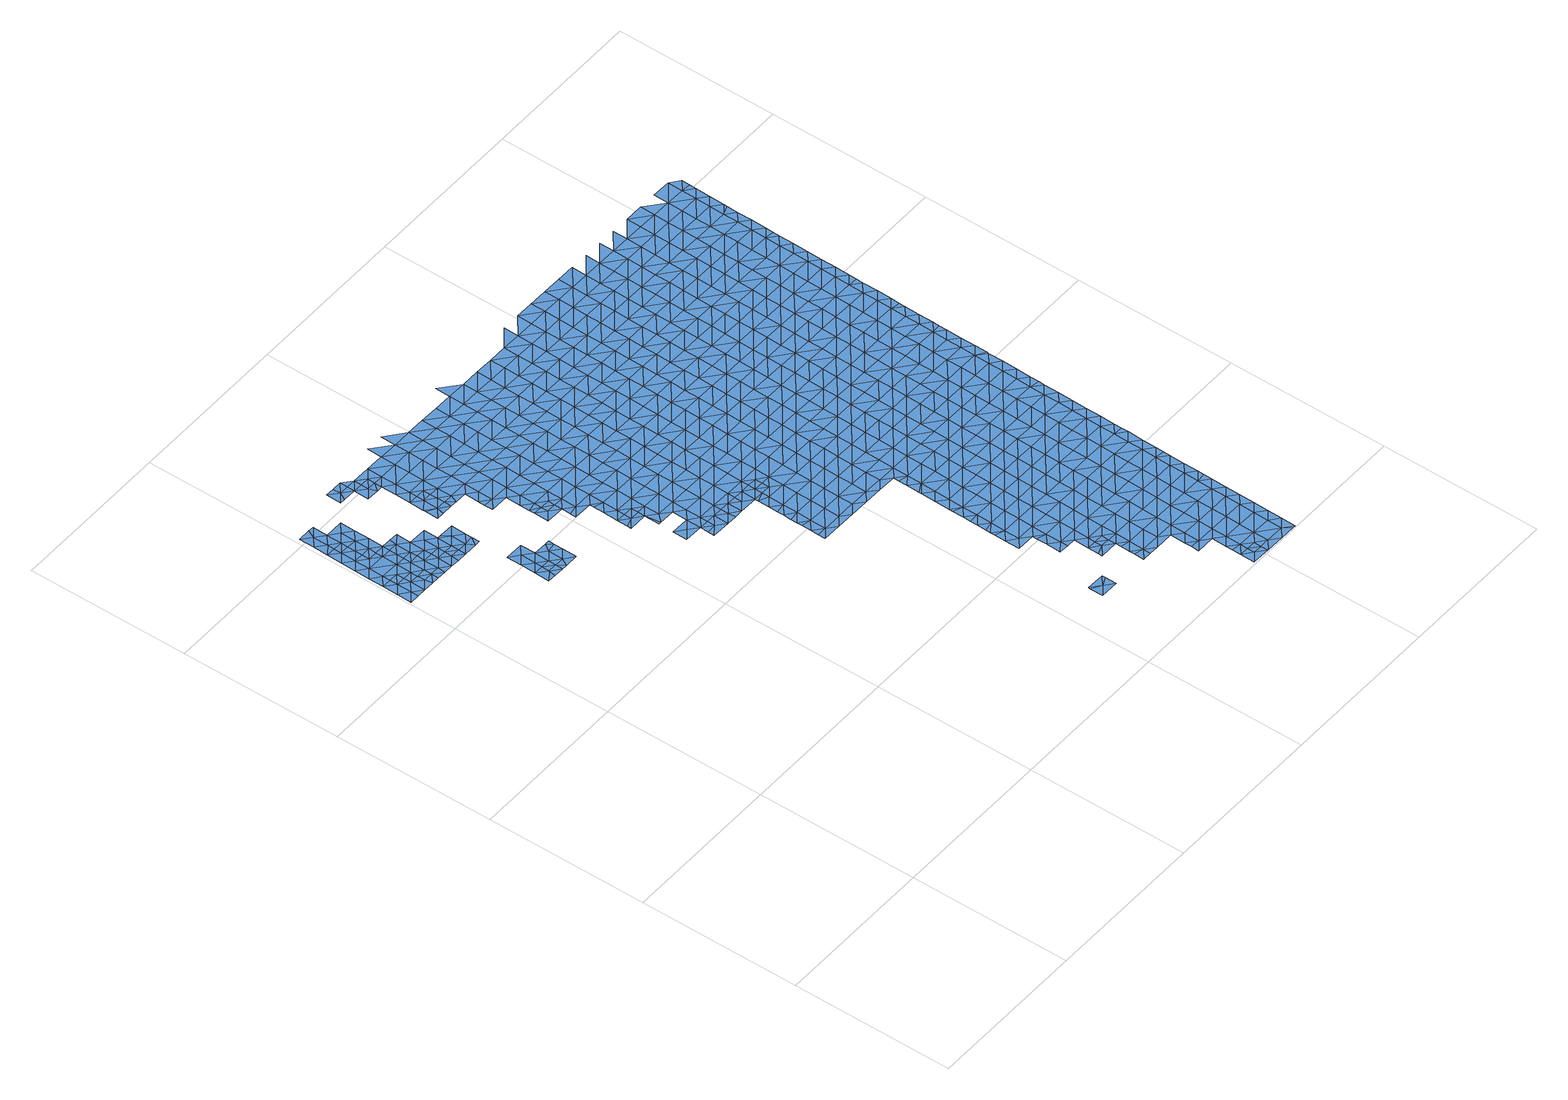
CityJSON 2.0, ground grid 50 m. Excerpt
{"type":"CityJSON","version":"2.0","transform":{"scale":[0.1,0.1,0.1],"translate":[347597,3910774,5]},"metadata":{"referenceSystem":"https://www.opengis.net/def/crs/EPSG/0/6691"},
"CityObjects":{
"waterbody1":{"type":"WaterBody","attributes":{"name":"7","class":"1140","function":"1","WaterBodyRiverFloodingRiskAttribute.description":"4","WaterBodyRiverFloodingRiskAttribute.rankOrg":"2","WaterBodyRiverFloodingRiskAttribute.adminType":"2","WaterBodyRiverFloodingRiskAttribute.scale":"L2"},"geometry":[{"type":"MultiSurface","lod":"1","boundaries":[[[0,1,2]],[[3,4,5]],[[3,0,2]],[[6,7,2]],[[8,9,6]],[[10,11,12]],[[13,14,4]],[[15,5,4]],[[3,2,4]],[[4,2,7]],[[4,7,13]],[[11,7,9]],[[7,6,9]],[[9,12,11]],[[9,8,12]],[[8,16,12]],[[4,14,15]],[[2,1,6]]]}]},
"waterbody2":{"type":"WaterBody","attributes":{"name":"7","class":"1140","function":"1","WaterBodyRiverFloodingRiskAttribute.description":"4","WaterBodyRiverFloodingRiskAttribute.rankOrg":"2","WaterBodyRiverFloodingRiskAttribute.adminType":"2","WaterBodyRiverFloodingRiskAttribute.scale":"L2"},"geometry":[{"type":"MultiSurface","lod":"1","boundaries":[[[17,18,19]],[[20,19,18]],[[21,22,23]],[[24,23,25]],[[26,25,27]],[[28,29,22]],[[22,29,23]],[[23,29,25]],[[30,25,29]],[[25,30,27]],[[27,30,18]],[[17,27,18]],[[31,27,17]],[[32,33,34]],[[35,36,32]],[[24,33,23]],[[36,37,32]],[[37,21,32]],[[32,23,33]],[[31,26,27]],[[21,23,32]],[[34,35,32]],[[38,20,18]],[[28,30,29]],[[30,38,18]]]}]},
"waterbody3":{"type":"WaterBody","attributes":{"name":"7","class":"1140","function":"1","WaterBodyRiverFloodingRiskAttribute.description":"4","WaterBodyRiverFloodingRiskAttribute.rankOrg":"3","WaterBodyRiverFloodingRiskAttribute.adminType":"2","WaterBodyRiverFloodingRiskAttribute.scale":"L2"},"geometry":[{"type":"MultiSurface","lod":"1","boundaries":[[[39,35,34]],[[40,41,42]],[[43,41,40]],[[44,45,46]],[[45,10,46]],[[47,10,45]],[[11,10,47]],[[48,49,31]],[[14,40,50]],[[49,48,39]],[[33,49,39]],[[51,52,53]],[[52,51,54]],[[55,56,54]],[[52,54,56]],[[56,57,52]],[[53,52,58]],[[12,59,60]],[[57,58,52]],[[33,24,49]],[[61,62,46]],[[49,25,26]],[[24,25,49]],[[63,37,42]],[[37,36,42]],[[57,61,46]],[[46,60,57]],[[60,58,57]],[[59,58,60]],[[16,59,12]],[[5,15,50]],[[13,47,14]],[[13,7,47]],[[47,40,14]],[[15,14,50]],[[64,39,48]],[[26,31,49]],[[34,33,39]],[[12,60,10]],[[7,11,47]],[[40,47,45]],[[10,60,46]],[[44,46,62]],[[45,43,40]],[[63,42,41]],[[36,35,42]],[[65,35,39]],[[65,42,35]],[[40,42,65]],[[5,50,66]],[[65,66,50]],[[66,65,64]],[[40,65,50]],[[65,39,64]]]}]},
"waterbody4":{"type":"WaterBody","attributes":{"name":"7","class":"1140","function":"1","WaterBodyRiverFloodingRiskAttribute.description":"4","WaterBodyRiverFloodingRiskAttribute.rankOrg":"2","WaterBodyRiverFloodingRiskAttribute.adminType":"2","WaterBodyRiverFloodingRiskAttribute.scale":"L2"},"geometry":[{"type":"MultiSurface","lod":"1","boundaries":[[[56,55,67]],[[43,45,68]],[[69,70,71]],[[72,69,71]],[[51,73,72]],[[68,45,44]],[[44,62,68]],[[61,67,62]],[[61,57,67]],[[74,75,76]],[[68,62,77]],[[77,62,74]],[[78,68,77]],[[78,41,68]],[[63,41,78]],[[79,80,78]],[[80,37,78]],[[63,78,37]],[[77,79,78]],[[43,68,41]],[[54,72,55]],[[55,72,71]],[[56,67,57]],[[75,55,71]],[[71,81,75]],[[62,67,74]],[[76,77,74]],[[71,70,81]],[[82,83,73]],[[73,83,72]],[[72,83,69]],[[54,51,72]],[[67,75,74]],[[67,55,75]]]}]},
"waterbody5":{"type":"WaterBody","attributes":{"name":"7","class":"1140","function":"1","WaterBodyRiverFloodingRiskAttribute.description":"4","WaterBodyRiverFloodingRiskAttribute.rankOrg":"3","WaterBodyRiverFloodingRiskAttribute.adminType":"2","WaterBodyRiverFloodingRiskAttribute.scale":"L2"},"geometry":[{"type":"MultiSurface","lod":"1","boundaries":[[[84,85,86]],[[84,87,85]],[[88,84,89]],[[88,87,84]],[[90,91,86]],[[91,84,86]],[[91,89,84]]]}]},
"waterbody6":{"type":"WaterBody","attributes":{"name":"7","class":"1140","function":"1","WaterBodyRiverFloodingRiskAttribute.description":"4","WaterBodyRiverFloodingRiskAttribute.rankOrg":"2","WaterBodyRiverFloodingRiskAttribute.adminType":"2","WaterBodyRiverFloodingRiskAttribute.scale":"L2"},"geometry":[{"type":"MultiSurface","lod":"1","boundaries":[[[90,86,92]],[[92,93,94]],[[89,91,95]],[[96,90,97]],[[92,94,97]],[[98,95,99]],[[100,97,94]],[[100,101,97]],[[96,102,99]],[[97,90,92]],[[95,98,89]],[[92,103,93]],[[103,86,85]],[[86,103,92]],[[104,101,100]],[[102,105,99]],[[105,98,99]],[[91,90,95]],[[96,95,90]],[[95,96,99]],[[96,97,101]]]}]},
"waterbody7":{"type":"WaterBody","attributes":{"name":"7","class":"1140","function":"1","WaterBodyRiverFloodingRiskAttribute.description":"4","WaterBodyRiverFloodingRiskAttribute.rankOrg":"1","WaterBodyRiverFloodingRiskAttribute.adminType":"2","WaterBodyRiverFloodingRiskAttribute.scale":"L2"},"geometry":[{"type":"MultiSurface","lod":"1","boundaries":[[[106,107,108]],[[109,110,108]],[[106,108,110]],[[111,109,108]],[[107,112,108]],[[112,113,108]],[[108,113,111]]]}]},
"waterbody8":{"type":"WaterBody","attributes":{"name":"7","class":"1140","function":"1","WaterBodyRiverFloodingRiskAttribute.description":"4","WaterBodyRiverFloodingRiskAttribute.rankOrg":"2","WaterBodyRiverFloodingRiskAttribute.adminType":"2","WaterBodyRiverFloodingRiskAttribute.scale":"L2"},"geometry":[{"type":"MultiSurface","lod":"1","boundaries":[[[114,107,106]],[[106,110,114]],[[110,115,114]],[[116,117,118]],[[117,116,119]],[[115,120,114]],[[118,121,122]],[[123,124,125]],[[121,118,117]],[[119,126,117]],[[121,127,122]],[[127,120,128]],[[129,114,120]],[[128,122,127]],[[130,124,131]],[[124,123,131]],[[126,132,117]],[[117,132,121]],[[133,134,126]],[[135,131,123]],[[133,130,134]],[[129,120,127]],[[130,131,134]],[[136,137,138]],[[134,132,126]],[[139,127,121]],[[132,140,121]],[[141,137,136]],[[135,142,131]],[[136,143,141]],[[141,143,135]],[[127,139,129]],[[136,138,144]],[[134,131,142]],[[145,146,147]],[[143,142,135]],[[134,148,132]],[[145,149,150]],[[121,140,139]],[[149,145,147]],[[149,151,150]],[[148,134,142]],[[150,151,144]],[[152,129,139]],[[136,153,143]],[[132,154,140]],[[155,156,157]],[[147,158,149]],[[136,144,159]],[[155,160,156]],[[143,153,142]],[[132,148,161]],[[162,155,157]],[[144,151,159]],[[163,151,149]],[[153,136,159]],[[155,164,160]],[[164,158,165]],[[132,161,154]],[[163,149,158]],[[165,160,164]],[[139,140,166]],[[167,159,151]],[[148,142,168]],[[169,170,171]],[[152,139,166]],[[168,142,153]],[[148,172,161]],[[140,154,166]],[[163,167,151]],[[163,158,164]],[[169,173,170]],[[162,174,155]],[[175,164,155]],[[176,152,177]],[[178,162,179]],[[180,181,182]],[[179,171,178]],[[148,168,172]],[[172,183,161]],[[161,184,154]],[[171,170,178]],[[152,166,177]],[[173,185,170]],[[186,163,164]],[[174,162,178]],[[159,167,187]],[[153,159,188]],[[180,182,189]],[[190,189,182]],[[175,186,164]],[[185,191,170]],[[186,167,163]],[[168,153,188]],[[155,174,175]],[[166,154,184]],[[192,177,166]],[[159,187,188]],[[193,180,189]],[[194,180,193]],[[161,183,184]],[[185,194,193]],[[191,195,170]],[[193,191,185]],[[172,168,196]],[[196,168,188]],[[178,170,195]],[[172,197,183]],[[198,199,200]],[[186,201,167]],[[199,202,200]],[[166,184,192]],[[174,178,195]],[[187,167,201]],[[203,189,190]],[[204,177,205]],[[197,172,196]],[[206,184,183]],[[190,198,207]],[[205,177,192]],[[198,200,207]],[[202,208,200]],[[175,174,209]],[[209,174,195]],[[193,189,210]],[[203,190,207]],[[211,183,197]],[[209,212,175]],[[175,213,186]],[[184,206,192]],[[187,201,214]],[[188,187,215]],[[191,193,210]],[[213,201,186]],[[189,203,210]],[[196,188,215]],[[187,214,215]],[[210,216,191]],[[191,217,195]],[[196,218,197]],[[183,211,206]],[[192,219,205]],[[206,219,192]],[[200,208,220]],[[216,217,191]],[[221,214,201]],[[175,212,213]],[[207,200,222]],[[195,223,209]],[[213,221,201]],[[196,215,218]],[[218,224,197]],[[208,225,220]],[[197,226,211]],[[203,207,222]],[[219,227,205]],[[200,220,222]],[[228,210,203]],[[224,226,197]],[[229,215,214]],[[221,230,214]],[[231,232,233]],[[225,234,220]],[[211,235,206]],[[223,195,217]],[[212,209,223]],[[233,232,236]],[[237,203,222]],[[230,229,214]],[[238,216,210]],[[235,219,206]],[[215,229,218]],[[223,239,212]],[[212,240,213]],[[232,241,236]],[[228,203,237]],[[242,222,220]],[[231,243,232]],[[216,238,217]],[[244,224,218]],[[245,236,241]],[[246,220,234]],[[235,211,226]],[[247,245,241]],[[213,248,221]],[[219,249,227]],[[235,249,219]],[[250,251,252]],[[210,228,238]],[[251,247,241]],[[250,247,251]],[[212,239,240]],[[217,253,223]],[[254,255,252]],[[246,234,256]],[[218,229,244]],[[242,220,246]],[[249,257,227]],[[230,221,248]],[[255,254,258]],[[254,252,251]],[[213,240,248]],[[237,222,259]],[[260,229,230]],[[217,238,261]],[[226,262,235]],[[263,264,232]],[[232,243,263]],[[224,244,265]],[[256,266,246]],[[226,224,262]],[[259,222,242]],[[228,237,259]],[[253,217,261]],[[239,223,253]],[[241,232,264]],[[241,267,251]],[[268,260,230]],[[269,238,228]],[[239,270,240]],[[271,258,254]],[[272,249,235]],[[259,273,228]],[[274,258,271]],[[274,275,276]],[[229,260,244]],[[224,265,262]],[[253,270,239]],[[264,267,241]],[[230,248,268]],[[277,242,246]],[[262,272,235]],[[273,269,228]],[[266,277,246]],[[243,278,263]],[[275,274,271]],[[251,279,254]],[[238,269,261]],[[244,280,265]],[[281,257,249]],[[267,279,251]],[[272,282,249]],[[283,271,254]],[[284,285,240]],[[286,277,266]],[[277,287,242]],[[242,288,259]],[[248,285,268]],[[240,270,284]],[[248,240,285]],[[279,283,254]],[[244,260,280]],[[280,289,265]],[[265,290,262]],[[291,264,263]],[[275,271,292]],[[293,263,278]],[[294,273,259]],[[289,290,265]],[[261,269,295]],[[253,261,296]],[[249,282,281]],[[268,297,260]],[[286,298,277]],[[288,242,287]],[[299,267,264]],[[296,261,295]],[[292,271,283]],[[297,280,260]],[[272,262,290]],[[270,300,284]],[[301,268,285]],[[302,293,278]],[[270,253,300]],[[263,293,291]],[[294,259,288]],[[294,303,273]],[[304,279,267]],[[300,253,296]],[[297,268,301]],[[305,295,269]],[[306,307,298]],[[277,308,287]],[[282,272,309]],[[307,292,283]],[[306,292,307]],[[269,273,303]],[[280,310,289]],[[309,272,290]],[[264,291,299]],[[277,298,311]],[[287,308,288]],[[312,301,285]],[[284,300,313]],[[314,291,293]],[[285,284,312]],[[315,316,317]],[[298,307,311]],[[283,279,304]],[[302,314,293]],[[280,297,310]],[[318,307,283]],[[308,277,311]],[[282,309,319]],[[281,282,320]],[[267,299,304]],[[296,295,305]],[[312,284,313]],[[269,303,305]],[[321,300,296]],[[320,282,319]],[[288,322,294]],[[323,281,320]],[[324,297,301]],[[317,325,326]],[[290,327,309]],[[315,328,316]],[[289,310,329]],[[290,289,327]],[[326,325,330]],[[318,283,304]],[[331,321,296]],[[317,316,325]],[[332,324,301]],[[288,308,333]],[[332,301,312]],[[296,305,331]],[[289,329,327]],[[334,335,336]],[[325,337,330]],[[309,338,319]],[[297,339,310]],[[340,337,341]],[[342,291,314]],[[322,288,333]],[[340,330,337]],[[303,294,322]],[[343,336,335]],[[313,300,321]],[[299,291,344]],[[299,345,304]],[[346,305,303]],[[307,318,347]],[[311,307,348]],[[349,312,313]],[[328,350,316]],[[343,351,352]],[[322,353,303]],[[314,302,354]],[[335,351,343]],[[341,355,356]],[[338,309,327]],[[337,355,341]],[[344,345,299]],[[348,307,347]],[[352,351,328]],[[316,357,325]],[[356,355,358]],[[291,342,344]],[[319,359,320]],[[334,360,335]],[[304,361,318]],[[329,310,339]],[[305,346,331]],[[362,313,321]],[[308,311,363]],[[312,349,332]],[[297,324,339]],[[364,319,338]],[[358,365,366]],[[345,361,304]],[[363,311,348]],[[325,367,337]],[[350,328,351]],[[346,303,353]],[[366,365,368]],[[369,347,318]],[[365,358,355]],[[370,314,354]],[[314,371,342]],[[372,322,333]],[[373,324,332]],[[360,374,335]],[[313,362,349]],[[333,308,375]],[[376,351,335]],[[316,350,357]],[[331,377,321]],[[319,364,359]],[[329,339,378]],[[327,329,379]],[[375,308,363]],[[337,380,355]],[[381,344,342]],[[360,382,383]],[[382,384,383]],[[385,368,386]],[[374,376,335]],[[376,350,351]],[[387,388,389]],[[379,329,378]],[[347,390,348]],[[368,365,386]],[[338,327,379]],[[367,380,337]],[[380,365,355]],[[373,332,349]],[[331,346,391]],[[325,357,367]],[[389,388,392]],[[371,381,342]],[[373,393,324]],[[386,394,385]],[[324,395,339]],[[374,360,383]],[[314,370,371]],[[385,394,396]],[[397,345,344]],[[318,361,369]],[[387,398,388]],[[377,331,391]],[[362,321,377]],[[354,399,370]],[[384,400,383]],[[333,375,372]],[[388,401,392]],[[402,349,362]],[[403,404,396]],[[353,322,405]],[[339,395,378]],[[406,338,379]],[[403,407,404]],[[408,392,401]],[[394,403,396]],[[376,409,350]],[[350,410,357]],[[363,348,390]],[[364,338,411]],[[380,412,365]],[[405,322,372]],[[365,413,386]],[[414,408,401]],[[347,369,390]],[[415,402,362]],[[416,375,363]],[[417,391,346]],[[415,362,377]],[[411,338,406]],[[388,398,418]],[[411,419,364]],[[420,373,349]],[[412,413,365]],[[324,393,395]],[[346,353,421]],[[422,379,378]],[[423,424,400]],[[397,344,381]],[[423,414,424]],[[403,425,407]],[[370,426,371]],[[416,372,375]],[[359,364,419]],[[421,353,405]],[[386,427,394]],[[414,401,424]],[[428,363,390]],[[426,370,399]],[[429,425,399]],[[402,420,349]],[[429,407,425]],[[361,345,430]],[[361,431,369]],[[410,350,409]],[[383,400,432]],[[433,422,378]],[[413,427,386]],[[434,376,374]],[[433,378,395]],[[435,388,418]],[[391,436,377]],[[388,437,401]],[[438,381,371]],[[374,383,439]],[[430,345,397]],[[394,427,403]],[[367,357,440]],[[416,363,428]],[[400,424,432]],[[393,373,420]],[[426,399,425]],[[346,421,417]],[[440,357,410]],[[406,379,422]],[[440,441,367]],[[383,432,439]],[[372,442,405]],[[393,443,395]],[[422,444,406]],[[438,371,426]],[[380,367,441]],[[406,445,411]],[[446,442,372]],[[447,397,381]],[[361,430,431]],[[427,448,403]],[[403,449,425]],[[437,388,435]],[[450,402,415]],[[446,372,416]],[[451,443,393]],[[391,417,436]],[[390,369,452]],[[390,453,428]],[[445,419,411]],[[374,439,434]],[[395,443,433]],[[418,454,435]],[[415,377,450]],[[424,401,455]],[[424,456,432]],[[393,420,451]],[[409,376,457]],[[452,369,431]],[[458,426,425]],[[459,381,438]],[[412,380,460]],[[421,405,442]],[[461,462,463]],[[455,401,437]],[[397,464,430]],[[410,409,457]],[[377,436,450]],[[413,412,460]],[[442,465,421]],[[462,461,466]],[[376,434,457]],[[421,467,417]],[[449,458,425]],[[406,444,445]],[[380,441,460]],[[402,468,420]],[[447,381,459]],[[447,464,397]],[[403,448,449]],[[457,469,410]],[[470,461,463]],[[471,438,426]],[[430,464,431]],[[390,452,453]],[[472,454,466]],[[473,446,416]],[[439,432,456]],[[474,475,433]],[[475,444,422]],[[416,428,476]],[[424,455,456]],[[477,478,413]],[[479,434,439]],[[402,450,480]],[[481,419,445]],[[433,443,474]],[[422,433,475]],[[440,410,482]],[[476,428,453]],[[466,461,472]],[[476,473,416]],[[483,484,485]],[[413,460,477]],[[427,413,478]],[[427,486,448]],[[436,417,467]],[[431,487,452]],[[468,402,480]],[[435,454,488]],[[451,420,468]],[[421,465,467]],[[464,487,431]],[[472,488,454]],[[482,410,469]],[[484,483,489]],[[490,439,456]],[[478,486,427]],[[491,457,434]],[[437,435,492]],[[471,426,458]],[[459,438,471]],[[493,460,441]],[[441,440,494]],[[444,495,445]],[[485,496,483]],[[497,447,459]],[[448,498,449]],[[492,435,488]],[[499,453,452]],[[455,437,492]],[[470,500,461]],[[483,501,489]],[[479,439,490]],[[479,491,434]],[[491,469,457]],[[489,501,470]],[[494,440,482]],[[450,502,480]],[[442,446,503]],[[442,504,465]],[[461,505,472]],[[443,506,474]],[[436,467,507]],[[508,444,475]],[[450,436,502]],[[455,509,456]],[[445,495,481]],[[510,477,460]],[[451,468,511]],[[443,451,506]],[[449,498,458]],[[496,512,483]],[[513,459,471]],[[514,464,447]],[[500,505,461]],[[505,488,472]],[[515,452,487]],[[502,436,507]],[[446,473,503]],[[493,441,494]],[[516,468,480]],[[510,478,477]],[[451,511,506]],[[465,517,467]],[[500,470,501]],[[455,492,518]],[[444,508,495]],[[497,514,447]],[[448,486,498]],[[491,519,469]],[[520,471,458]],[[459,513,497]],[[504,442,503]],[[512,521,483]],[[517,507,467]],[[452,515,499]],[[522,473,476]],[[490,456,509]],[[516,511,468]],[[464,523,487]],[[524,480,502]],[[476,453,525]],[[455,518,509]],[[510,460,493]],[[526,479,490]],[[527,528,529]],[[505,530,488]],[[488,531,492]],[[512,527,529]],[[514,523,464]],[[474,506,532]],[[475,474,533]],[[482,469,534]],[[525,453,499]],[[482,535,494]],[[536,513,471]],[[501,483,521]],[[481,495,537]],[[522,503,473]],[[510,538,478]],[[478,539,486]],[[487,523,515]],[[458,498,540]],[[529,521,512]],[[516,480,524]],[[465,504,517]],[[534,469,519]],[[508,475,533]],[[541,502,507]],[[534,535,482]],[[528,542,529]],[[543,490,509]],[[544,481,537]],[[501,545,500]],[[538,539,478]],[[474,532,533]],[[546,495,508]],[[520,536,471]],[[479,547,491]],[[458,540,520]],[[486,548,498]],[[531,488,530]],[[515,549,499]],[[476,525,522]],[[550,501,521]],[[513,551,497]],[[526,490,543]],[[526,547,479]],[[552,507,517]],[[553,546,508]],[[535,554,494]],[[555,519,491]],[[553,508,533]],[[518,492,556]],[[518,557,509]],[[495,546,537]],[[536,551,513]],[[511,516,558]],[[506,511,559]],[[493,494,554]],[[493,560,510]],[[545,561,500]],[[541,507,552]],[[556,492,531]],[[524,502,541]],[[529,562,521]],[[501,550,545]],[[497,563,514]],[[532,506,559]],[[564,517,504]],[[547,555,491]],[[515,523,549]],[[549,565,499]],[[562,529,542]],[[499,566,525]],[[554,560,493]],[[503,522,567]],[[511,558,559]],[[504,503,568]],[[505,500,561]],[[505,569,530]],[[540,498,548]],[[570,534,519]],[[541,571,524]],[[524,572,516]],[[551,563,497]],[[573,538,510]],[[486,539,548]],[[568,503,567]],[[568,564,504]],[[557,518,556]],[[574,522,525]],[[543,509,557]],[[514,575,523]],[[576,577,532]],[[530,569,531]],[[516,572,558]],[[578,526,543]],[[573,539,538]],[[520,540,579]],[[563,575,514]],[[532,559,576]],[[533,532,577]],[[566,499,565]],[[534,580,535]],[[581,536,520]],[[537,546,582]],[[574,567,522]],[[552,517,564]],[[540,548,579]],[[583,521,562]],[[572,524,571]],[[505,561,569]],[[553,533,577]],[[562,542,584]],[[585,543,557]],[[550,521,586]],[[587,537,582]],[[573,510,560]],[[588,547,526]],[[564,589,552]],[[519,555,570]],[[552,590,541]],[[531,591,556]],[[592,546,553]],[[558,593,559]],[[574,525,566]],[[535,594,554]],[[586,521,583]],[[595,551,536]],[[586,596,550]],[[539,597,548]],[[589,590,552]],[[590,571,541]],[[520,579,598]],[[578,543,585]],[[578,588,526]],[[549,523,599]],[[580,534,570]],[[600,562,584]],[[601,557,556]],[[602,558,572]],[[545,550,596]],[[603,583,562]],[[559,593,576]],[[547,588,555]],[[531,569,604]],[[605,553,577]],[[581,595,536]],[[595,563,551]],[[599,523,575]],[[606,566,565]],[[520,598,581]],[[546,607,582]],[[554,608,560]],[[596,609,545]],[[610,564,568]],[[539,573,611]],[[591,531,604]],[[591,601,556]],[[562,600,603]],[[612,570,555]],[[565,549,606]],[[594,535,580]],[[594,608,554]],[[567,574,613]],[[558,602,593]],[[568,567,610]],[[561,545,609]],[[561,614,569]],[[615,586,583]],[[616,577,576]],[[553,605,592]],[[603,615,583]],[[557,617,585]],[[539,611,597]],[[606,549,599]],[[610,567,613]],[[560,618,573]],[[579,548,619]],[[620,621,571]],[[601,617,557]],[[617,578,585]],[[595,622,563]],[[606,623,566]],[[607,546,592]],[[587,582,607]],[[608,618,560]],[[624,576,593]],[[619,548,597]],[[625,596,586]],[[598,579,619]],[[571,590,620]],[[572,571,621]],[[575,563,622]],[[555,588,612]],[[626,581,598]],[[573,627,611]],[[614,561,609]],[[604,569,614]],[[625,586,615]],[[602,572,621]],[[628,564,610]],[[575,629,599]],[[589,630,590]],[[631,632,570]],[[574,566,633]],[[574,634,613]],[[635,593,602]],[[576,624,616]],[[589,564,630]],[[614,636,604]],[[637,609,596]],[[638,587,607]],[[611,627,597]],[[570,612,631]],[[605,577,639]],[[640,598,619]],[[580,570,632]],[[580,641,594]],[[642,595,581]],[[566,623,633]],[[575,622,643]],[[564,628,630]],[[599,644,606]],[[596,625,637]],[[590,645,620]],[[632,641,580]],[[646,602,621]],[[593,635,624]],[[577,616,639]],[[591,604,647]],[[626,598,640]],[[591,648,601]],[[649,607,592]],[[626,642,581]],[[594,641,608]],[[578,617,650]],[[573,618,627]],[[588,578,651]],[[588,652,612]],[[653,619,597]],[[592,605,654]],[[609,655,614]],[[634,574,633]],[[575,643,629]],[[647,604,636]],[[655,609,637]],[[595,656,622]],[[657,628,610]],[[654,605,639]],[[654,649,592]],[[658,621,620]],[[659,617,601]],[[602,646,635]],[[610,613,660]],[[578,650,651]],[[661,653,597]],[[590,630,645]],[[655,662,614]],[[644,599,629]],[[641,663,608]],[[614,662,636]],[[660,657,610]],[[597,627,661]],[[619,664,640]],[[665,633,623]],[[613,634,660]],[[622,666,643]],[[667,668,624]],[[669,630,628]],[[670,632,631]],[[623,606,671]],[[591,647,648]],[[638,607,649]],[[618,608,663]],[[672,650,617]],[[588,651,652]],[[620,645,673]],[[656,595,642]],[[674,647,636]],[[656,666,622]],[[624,635,667]],[[616,624,668]],[[631,612,670]],[[616,675,639]],[[671,606,644]],[[663,676,618]],[[677,674,636]],[[618,678,627]],[[643,666,629]],[[677,636,662]],[[640,679,626]],[[659,601,648]],[[646,621,658]],[[659,672,617]],[[670,612,652]],[[668,675,616]],[[620,673,658]],[[680,635,646]],[[664,679,640]],[[681,641,632]],[[679,642,626]],[[682,638,649]],[[683,648,647]],[[619,653,664]],[[665,684,633]],[[684,660,634]],[[669,628,657]],[[645,630,669]],[[623,671,665]],[[685,680,646]],[[651,650,672]],[[683,647,674]],[[686,652,651]],[[629,687,644]],[[654,639,675]],[[685,646,658]],[[634,633,684]],[[661,627,678]],[[669,688,645]],[[689,632,670]],[[645,690,673]],[[691,663,641]],[[618,676,678]],[[692,659,648]],[[683,692,648]],[[654,693,649]],[[688,690,645]],[[642,694,656]],[[667,635,680]],[[629,666,695]],[[681,632,689]],[[681,691,641]],[[693,682,649]],[[673,696,658]],[[697,676,663]],[[651,672,686]],[[692,698,659]],[[699,672,659]],[[687,700,644]],[[701,664,653]],[[654,675,702]],[[703,704,660]],[[661,678,705]],[[629,695,687]],[[653,661,706]],[[690,696,673]],[[671,700,665]],[[696,685,658]],[[642,679,707]],[[656,708,666]],[[709,669,657]],[[671,644,700]],[[693,654,702]],[[660,684,703]],[[657,660,704]],[[706,661,705]],[[710,675,668]],[[706,701,653]],[[659,698,699]],[[694,708,656]],[[667,680,711]],[[652,686,712]],[[668,667,713]],[[670,652,714]],[[670,715,689]],[[716,686,672]],[[642,707,694]],[[699,716,672]],[[676,717,678]],[[664,718,679]],[[713,667,711]],[[714,652,712]],[[700,719,665]],[[720,680,685]],[[675,710,702]],[[689,715,681]],[[718,707,679]],[[721,682,693]],[[696,722,685]],[[663,691,697]],[[695,666,708]],[[684,665,719]],[[678,723,705]],[[722,720,685]],[[720,711,680]],[[657,704,709]],[[710,668,713]],[[724,686,716]],[[719,725,684]],[[684,726,703]],[[712,686,724]],[[688,669,727]],[[670,714,715]],[[718,664,701]],[[728,693,702]],[[729,694,707]],[[676,697,717]],[[730,714,712]],[[705,731,706]],[[727,732,688]],[[733,700,687]],[[734,730,712]],[[735,704,703]],[[695,708,736]],[[669,709,727]],[[687,695,737]],[[712,724,734]],[[691,681,738]],[[739,713,711]],[[690,688,732]],[[738,681,715]],[[740,721,693]],[[741,697,691]],[[678,717,723]],[[737,695,736]],[[706,731,701]],[[702,710,742]],[[743,715,714]],[[726,735,703]],[[694,744,708]],[[730,743,714]],[[745,719,700]],[[707,718,729]],[[684,725,726]],[[729,744,694]],[[746,739,711]],[[704,735,709]],[[728,702,742]],[[746,711,720]],[[747,710,713]],[[696,690,748]],[[749,691,738]],[[705,723,731]],[[733,687,737]],[[733,745,700]],[[750,718,701]],[[745,725,719]],[[751,738,715]],[[752,736,708]],[[743,751,715]],[[722,696,748]],[[690,732,748]],[[740,693,728]],[[741,691,749]],[[717,697,741]],[[710,747,742]],[[753,750,701]],[[722,754,720]],[[753,701,731]],[[755,729,718]],[[741,756,717]],[[757,749,738]],[[758,759,709]],[[736,752,737]],[[751,757,738]],[[708,744,760]],[[745,761,725]],[[725,762,726]],[[723,717,756]],[[709,735,758]],[[713,739,747]],[[727,709,759]],[[727,763,732]],[[722,748,764]],[[720,765,746]],[[708,760,752]],[[759,763,727]],[[765,739,746]],[[749,766,741]],[[737,767,733]],[[768,769,742]],[[732,763,748]],[[722,764,754]],[[768,742,747]],[[755,718,750]],[[749,757,766]],[[770,767,737]],[[728,742,769]],[[723,756,771]],[[731,723,772]],[[731,773,753]],[[774,745,733]],[[725,761,762]],[[744,729,775]],[[766,776,741]],[[744,777,760]],[[737,752,770]],[[741,776,756]],[[748,778,764]],[[720,754,765]],[[735,726,779]],[[772,723,771]],[[763,778,748]],[[775,729,755]],[[775,777,744]],[[765,780,739]],[[739,781,747]],[[767,774,733]],[[782,750,753]],[[779,726,762]],[[760,777,752]],[[783,784,756]],[[756,784,771]],[[785,728,769]],[[745,786,761]],[[783,756,776]],[[758,735,787]],[[773,731,772]],[[782,755,750]],[[778,788,764]],[[764,789,754]],[[747,790,768]],[[774,786,745]],[[787,735,779]],[[777,791,752]],[[784,792,771]],[[752,793,770]],[[794,763,759]],[[771,792,772]],[[761,795,762]],[[739,780,781]],[[759,758,796]],[[782,753,773]],[[791,793,752]],[[786,795,761]],[[796,758,787]],[[796,794,759]],[[794,778,763]],[[792,797,772]],[[770,798,767]],[[769,768,790]],[[764,788,789]],[[772,797,773]],[[765,799,780]],[[747,781,790]],[[775,755,800]],[[765,754,799]],[[793,798,770]],[[800,755,782]],[[779,762,795]],[[801,777,775]],[[767,798,774]],[[802,782,773]],[[797,802,773]],[[754,789,799]],[[794,803,778]],[[778,804,788]],[[769,790,805]],[[806,786,774]],[[775,800,807]],[[808,779,795]],[[809,800,782]],[[781,780,810]],[[811,769,805]],[[812,809,782]],[[787,779,813]],[[812,782,802]],[[787,814,796]],[[801,775,807]],[[791,777,801]],[[780,799,810]],[[813,779,808]],[[813,814,787]],[[815,807,800]],[[774,798,816]],[[778,803,804]],[[786,817,795]],[[796,818,794]],[[790,819,805]],[[789,788,820]],[[793,791,821]],[[781,810,822]],[[790,781,819]],[[800,809,815]],[[814,818,796]],[[774,816,806]],[[820,788,804]],[[791,801,821]],[[815,823,807]],[[799,824,810]],[[781,822,819]],[[799,789,824]],[[825,826,793]],[[808,795,817]],[[801,807,823]],[[803,794,818]],[[786,806,817]],[[824,789,820]],[[793,821,825]],[[798,793,826]],[[798,827,816]],[[828,822,810]],[[818,829,803]],[[801,830,821]],[[803,831,804]],[[832,801,823]],[[826,827,798]],[[805,819,833]],[[813,808,834]],[[835,806,816]],[[834,808,817]],[[801,832,830]],[[836,805,833]],[[837,825,821]],[[838,810,824]],[[830,837,821]],[[813,839,814]],[[840,819,822]],[[841,813,834]],[[828,810,838]],[[828,840,822]],[[803,829,831]],[[842,826,825]],[[843,824,820]],[[814,844,818]],[[820,804,845]],[[817,806,835]],[[842,825,837]],[[839,813,841]],[[839,844,814]],[[844,829,818]],[[816,827,835]],[[845,804,831]],[[845,843,820]],[[833,819,840]],[[835,846,817]],[[847,848,826]],[[847,826,842]],[[827,826,848]],[[849,831,829]],[[838,824,843]],[[850,841,834]],[[834,817,851]],[[852,828,838]],[[827,853,835]],[[833,840,854]],[[851,817,846]],[[827,848,853]],[[855,852,838]],[[856,833,854]],[[855,838,843]],[[841,857,839]],[[829,844,849]],[[853,858,835]],[[835,858,846]],[[828,859,840]],[[850,834,851]],[[850,857,841]],[[857,844,839]],[[860,861,831]],[[852,859,828]],[[831,849,860]],[[845,831,861]],[[845,862,843]],[[863,864,846]],[[863,846,858]],[[851,846,864]],[[862,855,843]],[[859,865,840]],[[866,849,844]],[[857,867,844]],[[868,850,851]],[[864,868,851]],[[854,840,865]],[[856,854,865]],[[869,860,849]],[[845,861,862]],[[855,870,852]],[[862,870,855]],[[850,871,857]],[[866,844,867]],[[871,850,868]],[[872,861,860]],[[873,856,865]],[[874,867,857]],[[871,874,857]],[[852,875,859]],[[869,849,866]],[[869,872,860]],[[852,870,876]],[[874,877,867]],[[859,878,865]],[[867,877,866]],[[862,861,872]],[[862,879,870]],[[852,876,875]],[[872,879,862]],[[877,880,866]],[[878,859,875]],[[873,865,878]],[[869,866,880]],[[881,872,869]],[[882,869,880]],[[869,882,881]],[[870,879,883]],[[876,870,884]],[[885,872,881]],[[886,878,875]],[[879,872,885]],[[870,883,884]],[[875,876,886]],[[886,876,884]],[[883,879,887]],[[879,885,887]],[[888,889,878]],[[887,890,883]],[[883,891,884]],[[890,891,883]],[[892,878,886]],[[891,893,884]],[[886,884,893]],[[878,892,888]],[[892,886,894]],[[886,893,894]],[[892,895,888]],[[896,892,894]],[[892,896,895]]]}]},
"waterbody9":{"type":"WaterBody","attributes":{"name":"7","class":"1140","function":"1","WaterBodyRiverFloodingRiskAttribute.description":"4","WaterBodyRiverFloodingRiskAttribute.rankOrg":"1","WaterBodyRiverFloodingRiskAttribute.adminType":"2","WaterBodyRiverFloodingRiskAttribute.scale":"L2"},"geometry":[{"type":"MultiSurface","lod":"1","boundaries":[[[110,897,898]],[[897,899,898]],[[115,110,898]],[[120,115,898]],[[899,122,128]],[[898,899,128]],[[128,120,898]]]}]},
"waterbody10":{"type":"WaterBody","attributes":{"name":"7","class":"1140","function":"1","WaterBodyRiverFloodingRiskAttribute.description":"4","WaterBodyRiverFloodingRiskAttribute.rankOrg":"1","WaterBodyRiverFloodingRiskAttribute.adminType":"2","WaterBodyRiverFloodingRiskAttribute.scale":"L2"},"geometry":[{"type":"MultiSurface","lod":"1","boundaries":[[[900,901,116]],[[124,902,125]],[[119,116,901]],[[900,902,901]],[[903,902,900]],[[904,902,903]],[[901,126,119]],[[904,905,902]],[[130,901,902]],[[905,125,902]],[[133,901,130]],[[901,133,126]],[[902,124,130]]]}]},
"waterbody11":{"type":"WaterBody","attributes":{"name":"7","class":"1140","function":"1","WaterBodyRiverFloodingRiskAttribute.description":"4","WaterBodyRiverFloodingRiskAttribute.rankOrg":"1","WaterBodyRiverFloodingRiskAttribute.adminType":"2","WaterBodyRiverFloodingRiskAttribute.scale":"L2"},"geometry":[{"type":"MultiSurface","lod":"1","boundaries":[[[160,165,906]],[[160,906,907]],[[147,906,165]],[[147,146,906]],[[158,147,165]],[[906,146,907]]]}]},
"waterbody12":{"type":"WaterBody","attributes":{"name":"7","class":"1140","function":"1","WaterBodyRiverFloodingRiskAttribute.description":"4","WaterBodyRiverFloodingRiskAttribute.rankOrg":"1","WaterBodyRiverFloodingRiskAttribute.adminType":"2","WaterBodyRiverFloodingRiskAttribute.scale":"L2"},"geometry":[{"type":"MultiSurface","lod":"1","boundaries":[[[185,173,908]],[[173,169,908]],[[180,908,909]],[[169,910,908]],[[194,185,908]],[[180,194,908]],[[908,910,909]]]}]},
"waterbody13":{"type":"WaterBody","attributes":{"name":"7","class":"1140","function":"1","WaterBodyRiverFloodingRiskAttribute.description":"4","WaterBodyRiverFloodingRiskAttribute.rankOrg":"1","WaterBodyRiverFloodingRiskAttribute.adminType":"2","WaterBodyRiverFloodingRiskAttribute.scale":"L2"},"geometry":[{"type":"MultiSurface","lod":"1","boundaries":[[[198,911,912]],[[913,912,911]],[[912,199,198]],[[913,199,912]]]}]},
"waterbody14":{"type":"WaterBody","attributes":{"name":"7","class":"1140","function":"1","WaterBodyRiverFloodingRiskAttribute.description":"4","WaterBodyRiverFloodingRiskAttribute.rankOrg":"1","WaterBodyRiverFloodingRiskAttribute.adminType":"2","WaterBodyRiverFloodingRiskAttribute.scale":"L2"},"geometry":[{"type":"MultiSurface","lod":"1","boundaries":[[[914,266,256]],[[306,298,915]],[[915,298,286]],[[276,266,914]],[[275,292,915]],[[916,917,918]],[[918,919,920]],[[202,199,919]],[[306,915,292]],[[921,917,916]],[[921,276,914]],[[199,922,919]],[[922,920,919]],[[915,276,275]],[[915,266,276]],[[286,266,915]],[[225,208,917]],[[918,917,208]],[[918,208,919]],[[202,919,208]],[[234,225,917]],[[234,917,921]],[[234,921,914]],[[256,234,914]]]}]},
"waterbody15":{"type":"WaterBody","attributes":{"name":"7","class":"1140","function":"1","WaterBodyRiverFloodingRiskAttribute.description":"4","WaterBodyRiverFloodingRiskAttribute.rankOrg":"1","WaterBodyRiverFloodingRiskAttribute.adminType":"2","WaterBodyRiverFloodingRiskAttribute.scale":"L2"},"geometry":[{"type":"MultiSurface","lod":"1","boundaries":[[[923,924,925]],[[926,927,924]],[[926,924,928]],[[924,923,928]],[[929,924,927]],[[925,924,929]]]}]},
"waterbody16":{"type":"WaterBody","attributes":{"name":"7","class":"1140","function":"1","WaterBodyRiverFloodingRiskAttribute.description":"4","WaterBodyRiverFloodingRiskAttribute.rankOrg":"1","WaterBodyRiverFloodingRiskAttribute.adminType":"2","WaterBodyRiverFloodingRiskAttribute.scale":"L2"},"geometry":[{"type":"MultiSurface","lod":"1","boundaries":[[[930,931,382]],[[414,423,931]],[[931,423,384]],[[400,384,423]],[[930,932,931]],[[414,931,932]],[[384,382,931]]]}]},
"waterbody17":{"type":"WaterBody","attributes":{"name":"7","class":"1140","function":"1","WaterBodyRiverFloodingRiskAttribute.description":"4","WaterBodyRiverFloodingRiskAttribute.rankOrg":"1","WaterBodyRiverFloodingRiskAttribute.adminType":"2","WaterBodyRiverFloodingRiskAttribute.scale":"L2"},"geometry":[{"type":"MultiSurface","lod":"1","boundaries":[[[527,496,933]],[[496,485,933]],[[512,496,527]],[[485,934,933]],[[528,527,933]],[[528,933,934]]]}]}
},
"vertices":[
[9,1649,3],[38,1649,3],[38,1672,3],[10,1696,3],[39,1718,3],[11,1742,3],[66,1649,3],[67,1695,3],[99,1648,3],[95,1671,3],[123,1694,3],[95,1694,3],[123,1671,3],[67,1718,3],[67,1741,3],[39,1741,3],[123,1648,3],
[15,1973,3],[43,1996,3],[15,2019,3],[55,2019,3],[127,1879,3],[127,1925,3],[99,1902,3],[70,1903,3],[71,1926,3],[42,1926,3],[43,1949,3],[128,1971,3],[99,1948,3],[71,1972,3],[14,1927,3],[98,1856,3],[70,1880,3],[69,1856,3],[69,1833,3],[97,1833,3],[126,1832,3],[72,2018,3],
[41,1857,3],[96,1764,3],[125,1786,3],[97,1810,3],[125,1763,3],[153,1740,3],[124,1740,3],[152,1716,3],[95,1717,3],[13,1881,3],[42,1903,3],[39,1765,3],[236,1646,3],[208,1669,3],[206,1646,3],[237,1669,3],[237,1692,3],[209,1692,3],[180,1693,3],[179,1647,3],[149,1647,3],[151,1670,3],[181,1716,3],[181,1739,3],[125,1809,3],[12,1834,3],[40,1811,3],[11,1788,3],
[209,1715,3],[153,1763,3],[294,1691,3],[295,1737,3],[266,1714,3],[265,1668,3],[277,1645,3],[210,1762,3],[238,1738,3],[239,1784,3],[182,1785,3],[154,1809,3],[183,1831,3],[157,1832,3],[250,1738,3],[293,1645,3],[294,1670,3],
[318,1436,3],[346,1413,3],[346,1436,3],[315,1413,3],[289,1414,3],[290,1460,3],[347,1459,3],[318,1459,3],
[375,1435,3],[403,1412,3],[404,1458,3],[319,1482,3],[348,1505,3],[376,1481,3],[291,1506,3],[320,1529,3],[404,1485,3],[392,1504,3],[348,1551,3],[363,1412,3],[404,1504,3],[292,1552,3],
[243,2038,3],[243,2062,3],[215,2039,3],[203,2016,3],[243,2015,3],[186,2016,3],[215,2062,3],[187,2063,3],
[271,2038,3],[271,2015,3],[297,1876,3],[326,1898,3],[298,1922,3],[325,1875,3],[299,2014,3],[327,1945,3],[299,1968,3],[372,1782,3],[353,1805,3],[352,1782,3],[354,1875,3],[327,1991,3],[299,1991,3],[328,2037,3],[353,1829,3],[381,1805,3],[383,1897,3],[353,1852,3],[382,1851,3],[409,1781,3],[436,1712,3],[408,1715,3],[408,1689,3],[384,1990,3],[383,1944,3],[408,1735,3],[438,1804,3],[437,1758,3],[464,1688,3],[463,1612,3],[463,1596,3],[491,1595,3],[439,1850,3],[492,1618,3],[464,1642,3],[492,1664,3],[385,2036,3],[494,1757,3],[440,1943,3],[547,1525,3],[518,1519,3],[518,1502,3],[520,1595,3],[493,1711,3],[519,1548,3],[439,1896,3],[575,1501,3],[548,1617,3],[548,1571,3],[519,1572,3],[441,1989,3],[549,1663,3],[495,1803,3],[573,1409,3],[602,1431,3],[574,1455,3],[495,1849,3],[602,1408,3],[604,1524,3],[604,1570,3],[386,2082,3],[442,2035,3],[603,1478,3],[575,1488,3],[629,1362,3],[629,1315,3],[636,1315,3],[496,1895,3],[497,1942,3],[630,1408,3],[605,1616,3],[550,1710,3],[551,1756,3],[657,1338,3],[685,1314,3],[659,1430,3],[498,1988,3],[658,1384,3],[630,1385,3],[660,1477,3],[552,1802,3],[552,1848,3],[685,1268,3],[684,1222,3],[713,1245,3],[606,1662,3],[712,1222,3],[714,1337,3],[443,2081,3],[499,2034,3],[554,1941,3],[713,1291,3],[741,1221,3],[660,1523,3],[715,1383,3],[553,1895,3],[661,1569,3],[662,1615,3],[607,1709,3],[608,1755,3],[716,1429,3],[716,1476,3],[608,1801,3],[555,1987,3],[769,1244,3],[663,1662,3],[770,1290,3],[717,1522,3],[609,1847,3],[769,1221,3],[610,1894,3],[555,2033,3],[772,1382,3],[664,1754,3],[664,1708,3],[849,942,3],[878,964,3],[850,963,3],[797,1220,3],[611,1940,3],[850,988,3],[771,1336,3],[772,1429,3],[718,1568,3],[719,1614,3],[879,1011,3],[827,1289,3],[906,941,3],[665,1800,3],[851,1018,3],[826,1243,3],[851,1034,3],[720,1661,3],[611,1986,3],[851,1055,3],[880,1057,3],[852,1080,3],[774,1521,3],[881,1103,3],[852,1099,3],[826,1220,3],[612,2032,3],[853,1127,3],[828,1335,3],[721,1753,3],[773,1475,3],[667,1893,3],[935,963,3],[936,1010,3],[666,1846,3],[854,1219,3],[937,1056,3],[720,1707,3],[829,1428,3],[775,1567,3],[881,1149,3],[667,1939,3],[829,1381,3],[853,1163,3],[882,1172,3],[853,1173,3],[883,1242,3],[963,940,3],[937,1102,3],[722,1799,3],[669,2031,3],[668,1985,3],[938,1148,3],[776,1613,3],[776,1660,3],[883,1219,3],[884,1288,3],[885,1334,3],[723,1845,3],[723,1892,3],[993,1009,3],[910,1172,3],[992,963,3],[885,1380,3],[830,1474,3],[831,1520,3],[778,1752,3],[911,1218,3],[993,1055,3],[832,1566,3],[777,1706,3],[1020,939,3],[886,1427,3],[994,1101,3],[887,1473,3],[911,1195,3],[939,1195,3],[941,1287,3],[724,1938,3],[779,1798,3],[940,1241,3],[833,1659,3],[832,1612,3],[1049,962,3],[1127,521,3],[1155,544,3],[1127,567,3],[995,1147,3],[725,1984,3],[726,2030,3],[888,1565,3],[942,1379,3],[670,2077,3],[835,1751,3],[1156,590,3],[1128,601,3],[780,1891,3],[1183,520,3],[780,1844,3],[1128,614,3],[888,1519,3],[834,1705,3],[941,1333,3],[1211,427,3],[1211,450,3],[1182,428,3],[1157,636,3],[781,1937,3],[836,1797,3],[1128,631,3],[1129,660,3],[1050,1008,3],[1183,474,3],[1050,1054,3],[1051,1100,3],[944,1472,3],[996,1194,3],[997,1240,3],[890,1658,3],[1212,543,3],[1211,497,3],[1183,506,3],[943,1426,3],[1077,938,3],[1158,682,3],[1129,681,3],[1213,589,3],[1130,706,3],[783,2029,3],[1239,427,3],[1052,1146,3],[889,1611,3],[997,1286,3],[782,1983,3],[1158,729,3],[1130,741,3],[1214,635,3],[1130,752,3],[1053,1193,3],[1106,961,3],[1106,1007,3],[999,1378,3],[891,1704,3],[1267,449,3],[998,1332,3],[1268,496,3],[945,1564,3],[836,1844,3],[837,1890,3],[1214,681,3],[1107,1053,3],[1238,381,3],[1267,403,3],[1266,380,3],[1131,798,3],[1159,775,3],[1292,241,3],[1321,264,3],[1293,271,3],[1053,1239,3],[944,1518,3],[1293,287,3],[892,1750,3],[1160,821,3],[892,1796,3],[1132,845,3],[1108,1099,3],[1320,240,3],[1134,937,3],[1295,380,3],[1322,310,3],[947,1657,3],[1161,867,3],[1132,851,3],[1000,1425,3],[838,1936,3],[1133,891,3],[1294,315,3],[1269,542,3],[1270,588,3],[839,1982,3],[1215,728,3],[1216,774,3],[1294,333,3],[946,1611,3],[1055,1331,3],[1001,1517,3],[1349,240,3],[839,2028,3],[948,1703,3],[1001,1471,3],[894,1889,3],[1294,356,3],[1323,356,3],[1162,913,3],[1162,960,3],[1217,820,3],[1054,1285,3],[1133,920,3],[1109,1145,3],[1109,1192,3],[1323,402,3],[893,1843,3],[1325,495,3],[1378,263,3],[1002,1563,3],[1379,309,3],[1163,1006,3],[1324,448,3],[1270,634,3],[1271,680,3],[1057,1424,3],[949,1795,3],[895,1935,3],[895,1981,3],[1056,1378,3],[1165,1098,3],[1218,866,3],[1218,912,3],[1003,1610,3],[948,1749,3],[1110,1238,3],[1111,1284,3],[1406,239,3],[1379,355,3],[1380,401,3],[1326,541,3],[1219,959,3],[1164,1052,3],[1272,727,3],[1433,169,3],[1405,171,3],[1404,147,3],[1165,1145,3],[1057,1470,3],[1405,193,3],[1058,1516,3],[1004,1702,3],[1327,587,3],[1461,146,3],[1220,1005,3],[1434,215,3],[1113,1377,3],[950,1842,3],[951,1888,3],[1112,1330,3],[1273,773,3],[1274,819,3],[1382,494,3],[1004,1656,3],[896,2027,3],[1327,633,3],[1488,76,3],[1460,78,3],[1460,53,3],[1274,865,3],[1166,1191,3],[1435,262,3],[1460,99,3],[1381,447,3],[1383,540,3],[1435,308,3],[1329,726,3],[1328,679,3],[952,1980,3],[1488,53,3],[1222,1097,3],[1275,912,3],[1168,1283,3],[1490,168,3],[1489,122,3],[1060,1609,3],[1113,1423,3],[1114,1469,3],[1491,214,3],[1006,1794,3],[1059,1562,3],[952,1934,3],[1437,400,3],[1330,772,3],[1005,1748,3],[1516,52,3],[1221,1051,3],[1222,1144,3],[1167,1237,3],[1061,1701,3],[1115,1515,3],[1436,354,3],[1383,586,3],[1277,1004,3],[1545,75,3],[1169,1376,3],[1223,1190,3],[1060,1655,3],[1169,1329,3],[1439,493,3],[1516,29,3],[1516,6,3],[1544,29,3],[1491,261,3],[1492,307,3],[1007,1841,3],[1008,1887,3],[1384,632,3],[1385,679,3],[1278,1050,3],[953,2026,3],[1330,818,3],[1331,864,3],[1276,958,3],[1116,1608,3],[1572,5,3],[1438,446,3],[954,2073,3],[1547,167,3],[1009,1979,3],[1439,539,3],[1332,911,3],[1224,1236,3],[1546,121,3],[1278,1096,3],[1116,1561,3],[1008,1933,3],[1386,725,3],[1440,585,3],[1493,353,3],[1494,399,3],[1062,1747,3],[1063,1793,3],[1386,771,3],[1548,213,3],[1601,28,3],[1279,1143,3],[1172,1514,3],[1225,1282,3],[1225,1328,3],[1170,1422,3],[1171,1468,3],[1548,260,3],[1441,631,3],[1117,1654,3],[1118,1700,3],[1387,817,3],[1226,1375,3],[1280,1189,3],[1064,1840,3],[1064,1886,3],[1495,492,3],[1333,957,3],[1442,678,3],[1334,1049,3],[1010,2025,3],[1602,74,3],[1619,4,3],[1495,446,3],[1603,120,3],[1011,2072,3],[1496,538,3],[1173,1560,3],[1173,1607,3],[1550,352,3],[1066,1978,3],[1120,1792,3],[1442,724,3],[1335,1095,3],[1604,166,3],[1389,910,3],[1334,1003,3],[1281,1235,3],[1629,4,3],[1551,398,3],[1119,1746,3],[1630,50,3],[1549,306,3],[1065,1932,3],[1281,1281,3],[1067,2025,3],[1443,770,3],[1604,213,3],[1228,1467,3],[1388,863,3],[1497,584,3],[1227,1421,3],[1605,259,3],[1631,96,3],[1121,1885,3],[1551,445,3],[1444,816,3],[1390,956,3],[1174,1653,3],[1175,1699,3],[1336,1142,3],[1282,1327,3],[1120,1839,3],[1632,143,3],[1391,1048,3],[1445,862,3],[1229,1513,3],[1337,1234,3],[1229,1559,3],[1498,630,3],[1499,677,3],[1283,1374,3],[1284,1420,3],[1176,1792,3],[1606,305,3],[1632,189,3],[1067,2071,3],[1122,1931,3],[1390,1002,3],[1499,723,3],[1392,1094,3],[1337,1188,3],[1338,1280,3],[1230,1606,3],[1176,1745,3],[1607,351,3],[1607,397,3],[1124,2024,3],[1552,491,3],[1553,537,3],[1554,583,3],[1446,955,3],[1123,1977,3],[1633,235,3],[1393,1141,3],[1285,1512,3],[1232,1698,3],[1608,444,3],[1285,1466,3],[1446,909,3],[1634,281,3],[1500,769,3],[1447,1001,3],[1340,1373,3],[1393,1187,3],[1177,1838,3],[1178,1884,3],[1286,1559,3],[1555,629,3],[1339,1326,3],[1609,490,3],[1231,1652,3],[1635,328,3],[1179,1930,3],[1501,815,3],[1634,307,3],[1502,861,3],[1448,1047,3],[1233,1791,3],[1556,722,3],[1124,2070,3],[1635,374,3],[1341,1419,3],[1232,1744,3],[1610,536,3],[1395,1279,3],[1287,1605,3],[1555,676,3],[1288,1651,3],[1557,768,3],[1636,420,3],[1180,2023,3],[1450,1140,3],[1394,1233,3],[1288,1697,3],[1558,814,3],[1637,440,3],[1637,466,3],[1396,1326,3],[1504,1000,3],[1180,1976,3],[1341,1465,3],[1342,1511,3],[1502,908,3],[1503,954,3],[1449,1093,3],[1450,1186,3],[1343,1558,3],[1236,1929,3],[1234,1837,3],[1611,582,3],[1235,1883,3],[1611,628,3],[1612,675,3],[1638,512,3],[1558,860,3],[1505,1046,3],[1397,1372,3],[1290,1790,3],[1181,2069,3],[1289,1743,3],[1559,907,3],[1639,559,3],[1397,1418,3],[1398,1464,3],[1344,1604,3],[1237,2022,3],[1506,1093,3],[1639,605,3],[1560,953,3],[1345,1650,3],[1453,1325,3],[1639,581,3],[1399,1510,3],[1451,1232,3],[1452,1278,3],[1613,721,3],[1292,1882,3],[1238,2068,3],[1614,813,3],[1236,1975,3],[1640,651,3],[1506,1139,3],[1453,1371,3],[1291,1836,3],[1292,1928,3],[1345,1696,3],[1614,767,3],[1562,1045,3],[1641,697,3],[1508,1231,3],[1561,999,3],[1347,1789,3],[1562,1092,3],[1615,860,3],[1642,744,3],[1400,1557,3],[1401,1603,3],[1507,1185,3],[1454,1417,3],[1455,1463,3],[1401,1649,3],[1346,1742,3],[1348,1835,3],[1642,790,3],[1509,1324,3],[1293,1974,3],[1294,2021,3],[1509,1277,3],[1616,906,3],[1617,952,3],[1618,998,3],[1510,1370,3],[1563,1138,3],[1643,836,3],[1564,1184,3],[1402,1695,3],[1456,1509,3],[1348,1881,3],[1349,1927,3],[1618,1044,3],[1644,855,3],[1644,882,3],[1295,2067,3],[1511,1416,3],[1457,1556,3],[1403,1741,3],[1404,1788,3],[1350,1974,3],[1565,1230,3],[1645,928,3],[1565,1276,3],[1458,1648,3],[1512,1462,3],[1457,1602,3],[1646,975,3],[1566,1323,3],[1404,1834,3],[1619,1091,3],[1621,1183,3],[1646,1021,3],[1459,1694,3],[1460,1741,3],[1351,2020,3],[1568,1415,3],[1620,1137,3],[1513,1508,3],[1647,1067,3],[1405,1880,3],[1352,2066,3],[1647,1028,3],[1513,1555,3],[1514,1601,3],[1648,1113,3],[1567,1369,3],[1569,1461,3],[1515,1647,3],[1407,1973,3],[1460,1787,3],[1622,1229,3],[1406,1926,3],[1649,1159,3],[1461,1833,3],[1622,1275,3],[1623,1322,3],[1624,1368,3],[1463,1925,3],[1516,1693,3],[1650,1206,3],[1516,1740,3],[1649,1184,3],[1408,2019,3],[1569,1508,3],[1625,1414,3],[1408,2065,3],[1650,1252,3],[1462,1879,3],[1571,1600,3],[1464,1972,3],[1570,1554,3],[1651,1298,3],[1518,1832,3],[1572,1646,3],[1517,1786,3],[1625,1460,3],[1651,1317,3],[1652,1344,3],[1573,1692,3],[1627,1553,3],[1626,1507,3],[1520,1924,3],[1653,1391,3],[1464,2018,3],[1519,1878,3],[1465,2064,3],[1628,1599,3],[1653,1437,3],[1520,1971,3],[1573,1739,3],[1574,1785,3],[1575,1831,3],[1654,1460,3],[1654,1483,3],[1521,2017,3],[1629,1691,3],[1629,1645,3],[1655,1529,3],[1630,1738,3],[1576,1877,3],[1656,1575,3],[1631,1784,3],[1522,2063,3],[1657,1622,3],[1577,1970,3],[1576,1923,3],[1657,1668,3],[1578,2016,3],[1632,1830,3],[1658,1714,3],[1659,1760,3],[1658,1735,3],[1632,1876,3],[1633,1922,3],[1660,1806,3],[1634,1969,3],[1660,1853,3],[1636,2061,3],[1579,2062,3],[1661,1887,3],[1661,1899,3],[1635,2015,3],[1662,1945,3],[1663,1991,3],[1664,2038,3],[1663,2012,3],
[242,1969,3],[271,1992,3],[280,1968,3],
[296,1830,3],[325,1852,3],[324,1806,3],[296,1823,3],[295,1783,3],[318,1783,3],
[491,1572,3],[462,1549,3],
[601,1385,3],[572,1363,3],[573,1377,3],
[628,1269,3],[656,1246,3],[627,1223,3],
[825,1196,3],[882,1196,3],[771,1174,3],[769,1197,3],[740,1175,3],[712,1198,3],[683,1176,3],[797,1174,3],[683,1196,3],
[1179,289,3],[1151,266,3],[1179,279,3],[1122,284,3],[1122,244,3],[1123,290,3],[1179,243,3],
[1237,347,3],[1266,357,3],[1237,334,3],
[1488,30,3],[1459,7,3]
]}
